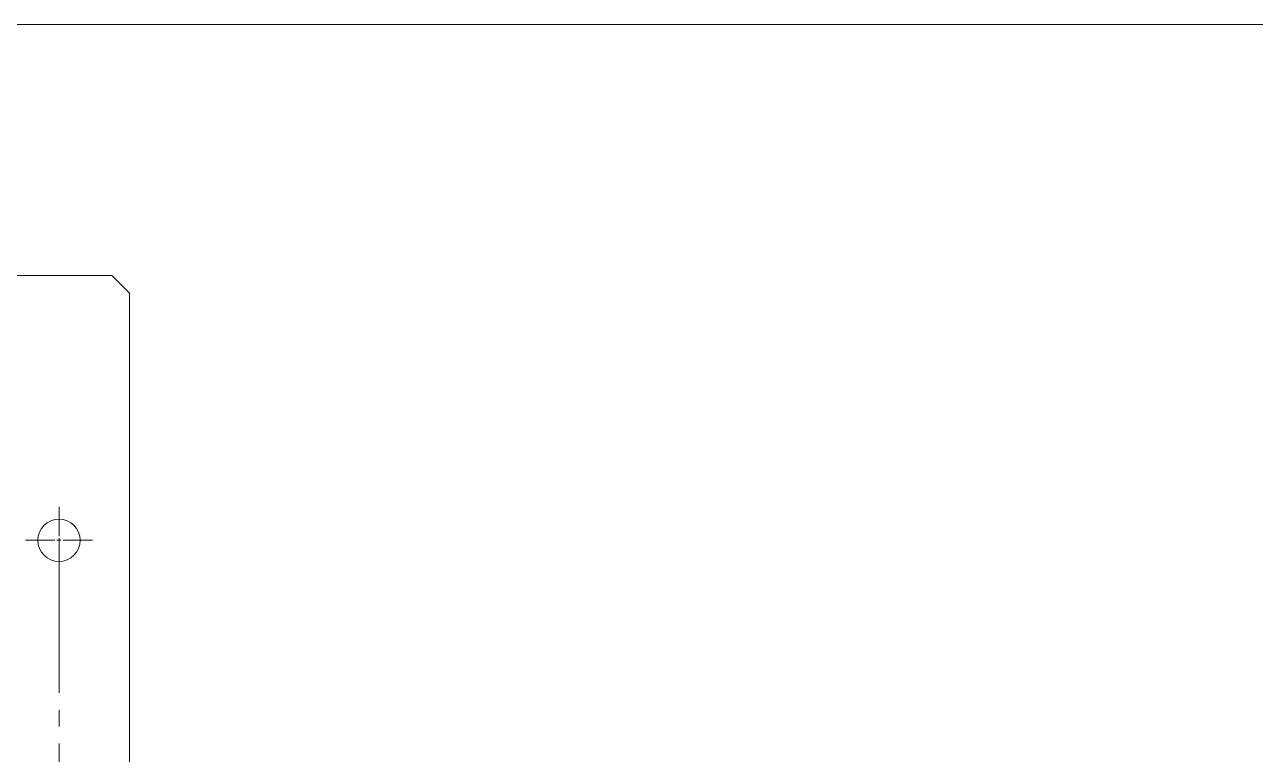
# Model space of a CAD drawing. Units: millimetres at full size. Extents: x -24503 to 24503, y -7436 to 7436.
# Drawn here: x -10856.8 to -10508, y 6399.9 to 6606.7 of the extents above; entities that cross this region are included whole.
import ezdxf

# ---------------------------------------------------------------- set-up
doc = ezdxf.new("R2010")
doc.units = ezdxf.units.MM
doc.header["$LTSCALE"] = 4.8
doc.linetypes.add('CHAIN2', pattern=[12, 9, -1, 1, -1])
for name, color, linetype, lineweight in [('0-4_0', 2, 'Continuous', 9), ('0-F_04_中心線', 4, 'CHAIN2', 9), ('1-1_Defpoints', 134, 'Continuous', 9)]:
    doc.layers.add(name, color=color, linetype=linetype, lineweight=lineweight)

# ---------------------------------------------------------------- blocks, each defined once
blk = doc.blocks.new('U1672')
at = {"layer": '0-F_04_中心線'}
for p, q in [((0, 1.2), (0, 9.5)), ((-9.5, 0), (-1.2, 0)), ((1.2, 0), (9.5, 0)), ((0, -9.5), (0, -1.2))]:
    blk.add_line(p, q, dxfattribs=at)
at = {"layer": '0-F_04_中心線', "linetype": 'Continuous'}
for p, q in [((-0.6, 0), (0.6, 0)), ((0, -0.6), (0, 0.6))]:
    blk.add_line(p, q, dxfattribs=at)

msp = doc.modelspace()

# ---------------------------------------------------------------- linework, layer by layer
at = {"layer": '0-4_0', "color": 134}
msp.add_lwpolyline([(-10832.038, 6535.585), (-11322.038, 6535.585), (-11327.038, 6530.585), (-11327.038, 6040.585), (-11322.038, 6035.585), (-10832.038, 6035.585), (-10827.038, 6040.585), (-10827.038, 6530.585)], close=True, dxfattribs=at)
msp.add_circle((-10847.038, 6460.585), 6, dxfattribs=at)
at = {"layer": '0-F_04_中心線'}
msp.add_line((-10847.038, 6460.585), (-10847.038, 6110.585), dxfattribs=at)
at = {"layer": '1-1_Defpoints'}
msp.add_lwpolyline([(-12145.868, 5325.312), (-10048.267, 5325.312), (-10048.267, 6606.683), (-12145.868, 6606.683)], close=True, dxfattribs=at)

# ---------------------------------------------------------------- block references
at = {"layer": '0-F_04_中心線', "rotation": 180}
msp.add_blockref('U1672', (-10847.038, 6460.585), dxfattribs=at)

doc.saveas('drawing.dxf')
